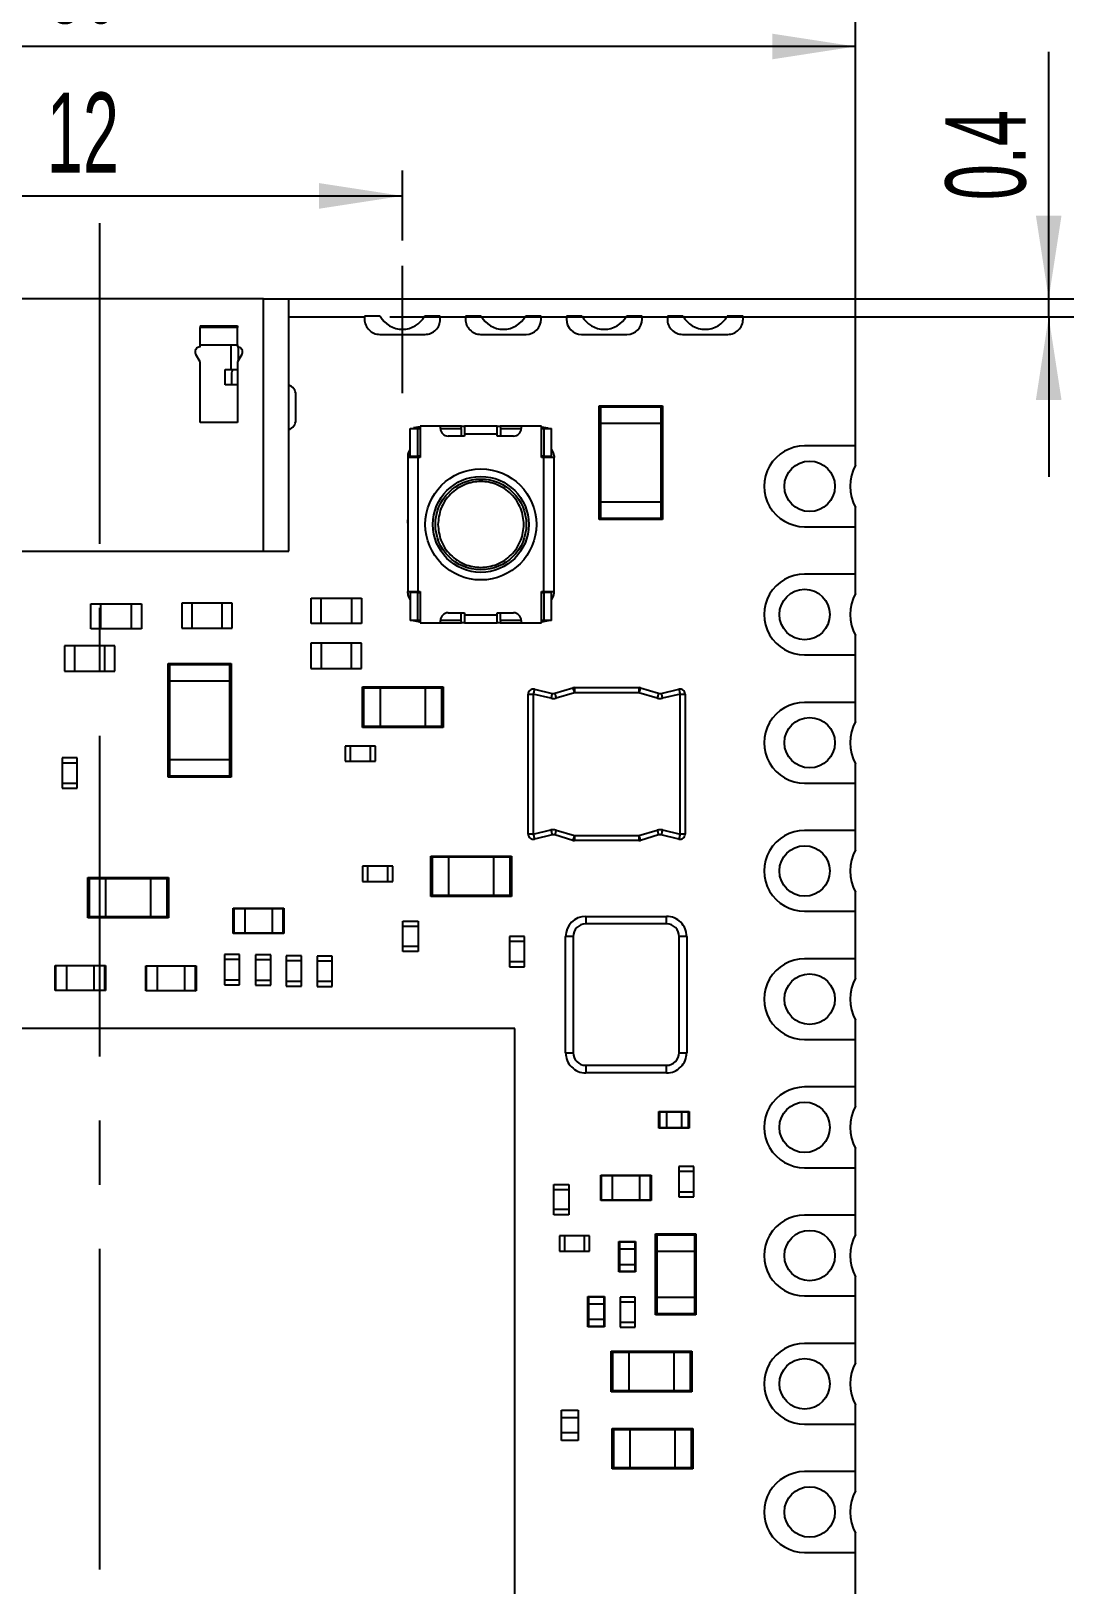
# Model space of a CAD drawing. Extents: x 13 to 282, y 8 to 200.
# Drawn here: x 158.5 to 199.8, y 106.5 to 168.1 of the extents above; entities that cross this region are included whole.
import ezdxf

# ---------------------------------------------------------------- set-up
doc = ezdxf.new("R2010")
doc.units = 0
doc.linetypes.add('CENTERX2', pattern=[20.32, 12.7, -2.54, 2.54, -2.54])
doc.layers.get('0').update_dxf_attribs({"linetype": 'CONTINUOUS'})
doc.styles.add('SLDTEXTSTYLE0', font='TXT', dxfattribs={"width": 0.605})
doc.dimstyles.new('SLDDIMSTYLE0', dxfattribs={"dimtxt": 3.081982, "dimasz": 3.302, "dimexe": 0, "dimexo": 0.0625, "dimgap": 0.770496, "dimtad": 1, "dimdec": 1, "dimlfac": 0.5, "dimrnd": 1e-09, "dimzin": 12, "dimtxsty": 'SLDTEXTSTYLE0', "dimsah": 1, "dimcen": 0.09, "dimazin": 3, "dimtfac": 1, "dimtdec": 1, "dimtofl": 0, "dimtmove": 0, "dimatfit": 3, "dimtolj": 1, "dimtzin": 12})
doc.dimstyles.new('SLDDIMSTYLE1', dxfattribs={"dimtxt": 3.081982, "dimasz": 3.302, "dimexe": 0, "dimexo": 0.0625, "dimgap": 0.770496, "dimtad": 1, "dimdec": 1, "dimlfac": 0.5, "dimrnd": 1e-09, "dimtxsty": 'SLDTEXTSTYLE0', "dimsah": 1, "dimcen": 0.09, "dimazin": 3, "dimtfac": 1, "dimtdec": 1, "dimtmove": 0, "dimatfit": 3, "dimtolj": 1, "dimtzin": 12})

# ---------------------------------------------------------------- blocks, each defined once
blk = doc.blocks.new('_D_1')
at = {"color": 7, "linetype": 'CONTINUOUS'}
for p, q in [((131.266, 152.618), (131.266, 168.444)), ((191.186, 152.618), (191.186, 168.444)), ((191.186, 167.444), (131.266, 167.444))]:
    blk.add_line(p, q, dxfattribs=at)
for points in [[(131.266, 167.444), (134.568, 166.936), (134.568, 167.952)], [(191.186, 167.444), (187.884, 167.952), (187.884, 166.936)]]:
    blk.add_solid(points, dxfattribs=at)
at = {"color": 7, "linetype": 'CONTINUOUS', "insert": (159.134, 171.537), "char_height": 3.175, "attachment_point": 1, "style": 'SLDTEXTSTYLE0'}
blk.add_mtext('30', dxfattribs=at)
blk = doc.blocks.new('_D_2')
at = {"color": 7, "linetype": 'CONTINUOUS'}
for p, q in [((198.841, 157.444), (198.841, 167.233)), ((168.721, 157.444), (199.841, 157.444)), ((198.841, 156.738), (198.841, 157.444)), ((172.726, 156.738), (199.841, 156.738)), ((198.841, 156.738), (198.841, 150.388))]:
    blk.add_line(p, q, dxfattribs=at)
for points in [[(198.841, 157.444), (199.349, 160.746), (198.333, 160.746)], [(198.841, 156.738), (198.333, 153.436), (199.349, 153.436)]]:
    blk.add_solid(points, dxfattribs=at)
at = {"color": 7, "linetype": 'CONTINUOUS', "insert": (194.749, 161.353), "char_height": 3.175, "attachment_point": 1, "rotation": 90, "style": 'SLDTEXTSTYLE0'}
blk.add_mtext('0.4', dxfattribs=at)
blk = doc.blocks.new('_D_5')
at = {"color": 7, "linetype": 'CONTINUOUS'}
for p, q in [((149.226, 159.758), (149.226, 162.524)), ((173.226, 159.758), (173.226, 162.524)), ((149.226, 161.524), (173.226, 161.524))]:
    blk.add_line(p, q, dxfattribs=at)
for points in [[(149.226, 161.524), (152.528, 161.016), (152.528, 162.032)], [(173.226, 161.524), (169.924, 162.032), (169.924, 161.016)]]:
    blk.add_solid(points, dxfattribs=at)
at = {"color": 7, "linetype": 'CONTINUOUS', "insert": (159.134, 165.617), "char_height": 3.175, "attachment_point": 1, "style": 'SLDTEXTSTYLE0'}
blk.add_mtext('12', dxfattribs=at)

msp = doc.modelspace()

# ---------------------------------------------------------------- linework, layer by layer
at = {"color": 7, "linetype": 'CENTERX2'}
for p, q in [((161.226, 160.445), (161.226, 63.798)), ((173.226, 153.708), (173.226, 158.758))]:
    msp.add_line(p, q, dxfattribs=at)
at = {"color": 7, "linetype": 'CONTINUOUS'}
for p, q in [((167.721, 157.444), (154.681, 157.444)), ((167.721, 147.444), (167.721, 157.444)), ((167.721, 157.444), (168.721, 157.444)), ((168.721, 147.444), (168.721, 157.444)), ((168.721, 156.738), (171.726, 156.738)), ((172.349, 156.758), (171.726, 156.758)), ((171.726, 156.758), (171.726, 156.638)), ((174.726, 156.758), (174.103, 156.758)), ((174.726, 156.638), (174.726, 156.758)), ((174.726, 156.738), (175.726, 156.738)), ((176.349, 156.758), (175.726, 156.758)), ((175.726, 156.758), (175.726, 156.638)), ((178.726, 156.758), (178.103, 156.758)), ((178.726, 156.638), (178.726, 156.758)), ((178.726, 156.738), (179.726, 156.738)), ((179.726, 156.758), (179.726, 156.638)), ((180.349, 156.758), (179.726, 156.758)), ((182.726, 156.758), (182.103, 156.758)), ((182.726, 156.638), (182.726, 156.758)), ((182.726, 156.738), (183.726, 156.738)), ((183.726, 156.758), (183.726, 156.638)), ((184.349, 156.758), (183.726, 156.758)), ((186.726, 156.758), (186.103, 156.758)), ((186.726, 156.638), (186.726, 156.758)), ((186.726, 156.738), (191.166, 156.738)), ((191.166, 156.738), (191.166, 151.618)), ((165.211, 156.37), (166.691, 156.37)), ((165.211, 156.37), (165.211, 156.312)), ((166.691, 156.312), (165.211, 156.312)), ((165.211, 155.619), (165.211, 156.312)), ((166.691, 156.37), (166.691, 156.312)), ((166.691, 155.619), (166.691, 156.312)), ((172.326, 156.038), (174.126, 156.038)), ((176.326, 156.038), (178.126, 156.038)), ((180.326, 156.038), (182.126, 156.038)), ((184.326, 156.038), (186.126, 156.038)), ((165.211, 154.944), (165.037, 155.244)), ((165.211, 155.619), (166.691, 155.619)), ((165.211, 155.544), (165.211, 155.619)), ((166.691, 155.619), (166.691, 155.544)), ((166.864, 155.244), (166.691, 154.944)), ((165.211, 152.544), (165.211, 154.944)), ((166.201, 154.044), (166.201, 154.644)), ((166.201, 154.644), (166.432, 154.644)), ((166.432, 154.644), (166.691, 154.644)), ((166.691, 154.944), (166.691, 152.544)), ((166.691, 154.044), (166.201, 154.044)), ((166.446, 154.408), (166.446, 154.044)), ((169.001, 152.644), (169.001, 153.644)), ((181.029, 152.503), (181.029, 153.203)), ((181.079, 153.153), (181.029, 153.203)), ((181.029, 153.203), (183.529, 153.203)), ((181.079, 153.153), (181.079, 152.503)), ((183.479, 153.153), (181.079, 153.153)), ((183.479, 153.153), (183.529, 153.203)), ((183.479, 152.503), (183.479, 153.153)), ((183.529, 153.203), (183.529, 152.503)), ((166.691, 152.544), (165.211, 152.544)), ((173.534, 151.206), (173.534, 152.306)), ((173.534, 152.306), (173.834, 152.306)), ((173.934, 152.378), (173.66, 152.33)), ((173.66, 152.33), (173.664, 152.306)), ((173.834, 151.206), (173.834, 152.306)), ((173.834, 152.306), (173.934, 152.306)), ((173.934, 152.406), (173.934, 151.156)), ((174.734, 152.406), (173.934, 152.406)), ((174.734, 152.306), (174.734, 152.406)), ((175.568, 152.406), (174.734, 152.406)), ((174.734, 152.306), (175.55, 152.306)), ((175.55, 152.306), (175.568, 152.406)), ((175.55, 152.306), (175.55, 152.006)), ((175.568, 152.406), (175.684, 152.406)), ((176.984, 152.406), (175.684, 152.406)), ((175.684, 152.406), (175.684, 152.086)), ((175.684, 152.086), (175.684, 152.006)), ((176.984, 152.086), (175.684, 152.086)), ((176.984, 152.086), (176.984, 152.406)), ((176.984, 152.406), (177.101, 152.406)), ((176.984, 152.006), (176.984, 152.086)), ((177.101, 152.406), (177.118, 152.306)), ((177.934, 152.406), (177.101, 152.406)), ((177.118, 152.306), (177.118, 152.006)), ((177.118, 152.306), (177.934, 152.306)), ((177.934, 152.406), (177.934, 152.306)), ((178.734, 152.406), (177.934, 152.406)), ((178.734, 151.156), (178.734, 152.406)), ((178.734, 152.378), (179.009, 152.33)), ((178.734, 152.306), (178.834, 152.306)), ((178.834, 152.306), (178.834, 151.206)), ((178.834, 152.306), (179.134, 152.306)), ((179.009, 152.33), (179.004, 152.306)), ((179.134, 151.206), (179.134, 152.306)), ((181.029, 149.403), (181.029, 152.503)), ((181.029, 152.503), (181.079, 152.503)), ((181.079, 152.503), (181.079, 149.403)), ((183.479, 152.503), (181.079, 152.503)), ((183.479, 149.403), (183.479, 152.503)), ((183.479, 152.503), (183.529, 152.503)), ((183.529, 152.503), (183.529, 149.403)), ((173.507, 151.454), (173.534, 151.493)), ((175.684, 152.006), (175.034, 152.006)), ((177.634, 152.006), (176.984, 152.006)), ((179.134, 151.493), (179.162, 151.454)), ((191.186, 151.618), (189.166, 151.618)), ((191.186, 150.855), (191.186, 151.618)), ((173.434, 151.224), (173.434, 151.156)), ((173.434, 151.156), (173.434, 145.856)), ((173.834, 151.156), (173.434, 151.156)), ((173.534, 151.206), (173.834, 151.206)), ((173.734, 151.206), (173.734, 151.156)), ((173.934, 151.206), (173.834, 151.206)), ((173.834, 151.206), (173.834, 151.156)), ((173.834, 151.156), (173.834, 145.856)), ((173.934, 151.156), (173.834, 151.156)), ((178.834, 151.206), (178.734, 151.206)), ((178.834, 151.156), (178.734, 151.156)), ((178.834, 151.206), (179.134, 151.206)), ((178.834, 151.206), (178.834, 151.156)), ((178.834, 145.856), (178.834, 151.156)), ((179.234, 151.156), (178.834, 151.156)), ((178.934, 151.156), (178.934, 151.206)), ((179.234, 151.224), (179.234, 151.156)), ((179.234, 145.856), (179.234, 151.156)), ((181.079, 149.403), (181.029, 149.403)), ((181.029, 148.703), (181.029, 149.403)), ((181.079, 149.403), (183.479, 149.403)), ((181.079, 149.403), (181.079, 148.753)), ((183.529, 149.403), (183.479, 149.403)), ((183.479, 148.753), (183.479, 149.403)), ((183.529, 149.403), (183.529, 148.703)), ((191.186, 148.418), (191.186, 149.182)), ((181.029, 148.703), (181.079, 148.753)), ((183.529, 148.703), (181.029, 148.703)), ((181.079, 148.753), (183.479, 148.753)), ((183.529, 148.703), (183.479, 148.753)), ((189.166, 148.418), (191.186, 148.418)), ((191.166, 148.418), (191.166, 146.538)), ((154.681, 147.444), (167.721, 147.444)), ((167.721, 147.444), (168.721, 147.444)), ((191.186, 146.538), (189.166, 146.538)), ((191.186, 145.775), (191.186, 146.538)), ((160.878, 144.366), (160.878, 145.366)), ((160.878, 145.366), (161.278, 145.366)), ((161.278, 144.366), (161.278, 145.366)), ((161.278, 145.366), (162.478, 145.366)), ((162.478, 145.366), (162.478, 144.366)), ((162.478, 145.366), (162.878, 145.366)), ((162.878, 145.366), (162.878, 144.366)), ((164.879, 145.391), (164.479, 145.391)), ((164.479, 145.391), (164.479, 144.391)), ((166.079, 145.391), (164.879, 145.391)), ((164.879, 145.391), (164.879, 144.391)), ((166.079, 144.391), (166.079, 145.391)), ((166.479, 145.391), (166.079, 145.391)), ((166.479, 144.391), (166.479, 145.391)), ((169.603, 144.587), (169.603, 145.587)), ((169.603, 145.587), (170.003, 145.587)), ((170.003, 145.587), (171.203, 145.587)), ((170.003, 144.587), (170.003, 145.587)), ((171.203, 145.587), (171.203, 144.587)), ((171.203, 145.587), (171.603, 145.587)), ((171.603, 145.587), (171.603, 144.587)), ((173.434, 145.856), (173.834, 145.856)), ((173.434, 145.787), (173.434, 145.856)), ((173.534, 145.519), (173.507, 145.558)), ((173.534, 145.806), (173.534, 144.706)), ((173.834, 145.806), (173.534, 145.806)), ((173.734, 145.856), (173.734, 145.806)), ((173.834, 145.856), (173.934, 145.856)), ((173.834, 145.806), (173.834, 145.856)), ((173.834, 144.706), (173.834, 145.806)), ((173.834, 145.806), (173.934, 145.806)), ((173.934, 145.856), (173.934, 144.606)), ((178.734, 145.856), (178.834, 145.856)), ((178.734, 144.606), (178.734, 145.856)), ((178.734, 145.806), (178.834, 145.806)), ((178.834, 145.856), (179.234, 145.856)), ((178.834, 145.806), (178.834, 145.856)), ((178.834, 145.806), (178.834, 144.706)), ((179.134, 145.806), (178.834, 145.806)), ((178.934, 145.806), (178.934, 145.856)), ((179.134, 144.706), (179.134, 145.806)), ((179.162, 145.558), (179.134, 145.519)), ((179.234, 145.787), (179.234, 145.856)), ((173.834, 144.706), (173.534, 144.706)), ((173.66, 144.682), (173.664, 144.706)), ((173.934, 144.633), (173.66, 144.682)), ((173.934, 144.706), (173.834, 144.706)), ((174.734, 144.606), (174.734, 144.706)), ((175.55, 144.706), (174.734, 144.706)), ((175.034, 145.006), (175.684, 145.006)), ((175.55, 144.706), (175.55, 145.006)), ((175.568, 144.606), (175.55, 144.706)), ((175.684, 145.006), (175.684, 144.926)), ((175.684, 144.926), (176.984, 144.926)), ((175.684, 144.926), (175.684, 144.606)), ((176.984, 145.006), (177.634, 145.006)), ((176.984, 144.926), (176.984, 145.006)), ((176.984, 144.606), (176.984, 144.926)), ((177.118, 144.706), (177.101, 144.606)), ((177.118, 144.706), (177.118, 145.006)), ((177.934, 144.706), (177.118, 144.706)), ((177.934, 144.706), (177.934, 144.606)), ((178.834, 144.706), (178.734, 144.706)), ((179.009, 144.682), (178.734, 144.633)), ((179.134, 144.706), (178.834, 144.706)), ((179.009, 144.682), (179.004, 144.706)), ((161.278, 144.366), (160.878, 144.366)), ((162.478, 144.366), (161.278, 144.366)), ((162.878, 144.366), (162.478, 144.366)), ((164.479, 144.391), (164.879, 144.391)), ((164.879, 144.391), (166.079, 144.391)), ((166.079, 144.391), (166.479, 144.391)), ((170.003, 144.587), (169.603, 144.587)), ((171.203, 144.587), (170.003, 144.587)), ((171.603, 144.587), (171.203, 144.587)), ((173.934, 144.606), (174.734, 144.606)), ((174.734, 144.606), (175.568, 144.606)), ((175.684, 144.606), (175.568, 144.606)), ((175.684, 144.606), (176.984, 144.606)), ((177.101, 144.606), (176.984, 144.606)), ((177.101, 144.606), (177.934, 144.606)), ((177.934, 144.606), (178.734, 144.606)), ((191.186, 143.338), (191.186, 144.102)), ((159.827, 143.698), (159.827, 142.698)), ((160.227, 143.698), (159.827, 143.698)), ((160.227, 143.698), (160.227, 142.698)), ((161.427, 143.698), (160.227, 143.698)), ((161.427, 142.698), (161.427, 143.698)), ((161.827, 143.698), (161.427, 143.698)), ((161.827, 142.698), (161.827, 143.698)), ((169.602, 143.804), (169.602, 142.804)), ((170.002, 143.804), (169.602, 143.804)), ((170.002, 143.804), (170.002, 142.804)), ((171.202, 143.804), (170.002, 143.804)), ((171.202, 142.804), (171.202, 143.804)), ((171.602, 143.804), (171.202, 143.804)), ((171.602, 142.804), (171.602, 143.804)), ((163.942, 142.295), (163.942, 142.995)), ((163.992, 142.945), (163.942, 142.995)), ((163.942, 142.995), (166.442, 142.995)), ((163.992, 142.945), (163.992, 142.295)), ((166.392, 142.945), (163.992, 142.945)), ((166.392, 142.945), (166.442, 142.995)), ((166.392, 142.295), (166.392, 142.945)), ((166.442, 142.995), (166.442, 142.295)), ((189.166, 143.338), (191.186, 143.338)), ((191.166, 143.338), (191.166, 141.458)), ((159.827, 142.698), (160.227, 142.698)), ((160.227, 142.698), (161.427, 142.698)), ((161.427, 142.698), (161.827, 142.698)), ((163.942, 139.195), (163.942, 142.295)), ((163.942, 142.295), (163.992, 142.295)), ((163.992, 142.295), (163.992, 139.195)), ((166.392, 142.295), (163.992, 142.295)), ((166.392, 139.195), (166.392, 142.295)), ((166.392, 142.295), (166.442, 142.295)), ((166.442, 142.295), (166.442, 139.195)), ((169.602, 142.804), (170.002, 142.804)), ((170.002, 142.804), (171.202, 142.804)), ((171.202, 142.804), (171.602, 142.804)), ((171.638, 140.467), (171.638, 142.067)), ((171.688, 142.017), (171.638, 142.067)), ((171.638, 142.067), (172.338, 142.067)), ((171.688, 142.017), (171.688, 140.517)), ((172.338, 142.017), (171.688, 142.017)), ((172.338, 142.067), (174.138, 142.067)), ((172.338, 142.017), (172.338, 142.067)), ((174.138, 142.017), (172.338, 142.017)), ((172.338, 142.017), (172.338, 140.517)), ((174.138, 142.067), (174.138, 142.017)), ((174.138, 142.067), (174.838, 142.067)), ((174.138, 140.517), (174.138, 142.017)), ((174.788, 142.017), (174.138, 142.017)), ((174.838, 142.067), (174.788, 142.017)), ((174.788, 140.517), (174.788, 142.017)), ((174.838, 142.067), (174.838, 140.467)), ((178.21, 136.234), (178.21, 141.786)), ((178.21, 141.786), (178.41, 141.786)), ((178.41, 141.786), (178.41, 136.234)), ((179.111, 141.618), (178.41, 141.786)), ((178.457, 141.981), (179.158, 141.813)), ((179.262, 141.816), (179.982, 142.032)), ((180.04, 141.84), (179.319, 141.624)), ((180.04, 142.04), (182.601, 142.04)), ((180.04, 142.04), (180.04, 141.84)), ((182.601, 141.84), (180.04, 141.84)), ((182.601, 142.04), (182.601, 141.84)), ((183.321, 141.624), (182.601, 141.84)), ((182.658, 142.032), (183.379, 141.816)), ((183.483, 141.813), (184.184, 141.981)), ((184.23, 141.786), (183.529, 141.618)), ((184.23, 141.786), (184.43, 141.786)), ((184.23, 136.234), (184.23, 141.786)), ((184.43, 141.786), (184.43, 136.234)), ((191.186, 141.458), (189.166, 141.458)), ((191.186, 140.695), (191.186, 141.458)), ((171.688, 140.517), (171.638, 140.467)), ((172.338, 140.467), (171.638, 140.467)), ((171.688, 140.517), (172.338, 140.517)), ((172.338, 140.517), (174.138, 140.517)), ((172.338, 140.467), (172.338, 140.517)), ((174.138, 140.467), (172.338, 140.467)), ((174.138, 140.517), (174.138, 140.467)), ((174.138, 140.517), (174.788, 140.517)), ((174.838, 140.467), (174.138, 140.467)), ((174.838, 140.467), (174.788, 140.517)), ((159.738, 139.253), (159.738, 139.053)), ((160.338, 139.253), (159.738, 139.253)), ((160.338, 139.053), (160.338, 139.253)), ((163.992, 139.195), (163.942, 139.195)), ((163.942, 138.495), (163.942, 139.195)), ((163.992, 139.195), (166.392, 139.195)), ((163.992, 139.195), (163.992, 138.545)), ((166.442, 139.195), (166.392, 139.195)), ((166.392, 138.545), (166.392, 139.195)), ((166.442, 139.195), (166.442, 138.495)), ((170.958, 139.723), (170.958, 139.123)), ((171.158, 139.723), (170.958, 139.723)), ((171.958, 139.723), (171.158, 139.723)), ((171.158, 139.723), (171.158, 139.123)), ((171.958, 139.123), (171.958, 139.723)), ((172.158, 139.723), (171.958, 139.723)), ((172.158, 139.123), (172.158, 139.723)), ((160.338, 139.053), (159.738, 139.053)), ((159.738, 139.053), (159.738, 138.253)), ((160.338, 138.253), (160.338, 139.053)), ((163.942, 138.495), (163.992, 138.545)), ((163.992, 138.545), (166.392, 138.545)), ((166.442, 138.495), (166.392, 138.545)), ((170.958, 139.123), (171.158, 139.123)), ((171.158, 139.123), (171.958, 139.123)), ((171.958, 139.123), (172.158, 139.123)), ((191.186, 138.258), (191.186, 139.022)), ((159.738, 138.253), (160.338, 138.253)), ((159.738, 138.253), (159.738, 138.053)), ((159.738, 138.053), (160.338, 138.053)), ((160.338, 138.053), (160.338, 138.253)), ((166.442, 138.495), (163.942, 138.495)), ((189.166, 138.258), (191.186, 138.258)), ((191.166, 138.258), (191.166, 136.378)), ((178.41, 136.234), (178.21, 136.234)), ((178.41, 136.234), (179.111, 136.402)), ((179.158, 136.208), (178.457, 136.039)), ((179.982, 135.989), (179.262, 136.205)), ((179.319, 136.396), (180.04, 136.18)), ((180.04, 136.18), (180.04, 135.98)), ((180.04, 136.18), (182.601, 136.18)), ((182.601, 136.18), (183.321, 136.396)), ((182.601, 136.18), (182.601, 135.98)), ((183.379, 136.205), (182.658, 135.989)), ((184.184, 136.039), (183.483, 136.208)), ((183.529, 136.402), (184.23, 136.234)), ((184.43, 136.234), (184.23, 136.234)), ((191.186, 136.378), (189.166, 136.378)), ((191.186, 135.615), (191.186, 136.378)), ((182.601, 135.98), (180.04, 135.98)), ((171.646, 134.963), (171.646, 134.363)), ((171.846, 134.963), (171.646, 134.963)), ((171.846, 134.963), (171.846, 134.363)), ((172.646, 134.963), (171.846, 134.963)), ((172.646, 134.363), (172.646, 134.963)), ((172.846, 134.963), (172.646, 134.963)), ((172.846, 134.363), (172.846, 134.963)), ((174.351, 135.368), (174.401, 135.318)), ((174.351, 135.368), (175.051, 135.368)), ((174.351, 133.768), (174.351, 135.368)), ((174.401, 135.318), (174.401, 133.818)), ((175.051, 135.318), (174.401, 135.318)), ((175.051, 135.368), (176.851, 135.368)), ((175.051, 135.318), (175.051, 135.368)), ((175.051, 135.318), (175.051, 133.818)), ((176.851, 135.318), (175.051, 135.318)), ((176.851, 135.368), (176.851, 135.318)), ((176.851, 135.368), (177.551, 135.368)), ((176.851, 133.818), (176.851, 135.318)), ((177.501, 135.318), (176.851, 135.318)), ((177.501, 135.318), (177.551, 135.368)), ((177.501, 133.818), (177.501, 135.318)), ((177.551, 135.368), (177.551, 133.768)), ((160.758, 132.921), (160.758, 134.521)), ((160.758, 134.521), (160.808, 134.471)), ((160.758, 134.521), (161.458, 134.521)), ((160.808, 134.471), (160.808, 132.971)), ((161.458, 134.471), (160.808, 134.471)), ((161.458, 134.521), (163.258, 134.521)), ((161.458, 134.471), (161.458, 134.521)), ((163.258, 134.471), (161.458, 134.471)), ((161.458, 134.471), (161.458, 132.971)), ((163.258, 134.521), (163.258, 134.471)), ((163.258, 134.521), (163.958, 134.521)), ((163.258, 132.971), (163.258, 134.471)), ((163.908, 134.471), (163.258, 134.471)), ((163.908, 134.471), (163.958, 134.521)), ((163.908, 132.971), (163.908, 134.471)), ((163.958, 134.521), (163.958, 132.921)), ((171.646, 134.363), (171.846, 134.363)), ((171.846, 134.363), (172.646, 134.363)), ((172.646, 134.363), (172.846, 134.363)), ((174.351, 133.768), (174.401, 133.818)), ((175.051, 133.768), (174.351, 133.768)), ((174.401, 133.818), (175.051, 133.818)), ((175.051, 133.818), (176.851, 133.818)), ((175.051, 133.768), (175.051, 133.818)), ((176.851, 133.768), (175.051, 133.768)), ((176.851, 133.818), (176.851, 133.768)), ((176.851, 133.818), (177.501, 133.818)), ((177.551, 133.768), (176.851, 133.768)), ((177.501, 133.818), (177.551, 133.768)), ((191.186, 133.178), (191.186, 133.942)), ((166.524, 132.301), (166.524, 133.301)), ((166.544, 133.281), (166.524, 133.301)), ((166.524, 133.301), (166.974, 133.301)), ((166.544, 133.281), (166.544, 132.321)), ((166.974, 133.281), (166.544, 133.281)), ((166.974, 133.281), (166.974, 133.301)), ((166.974, 133.301), (168.074, 133.301)), ((168.074, 133.281), (166.974, 133.281)), ((166.974, 133.281), (166.974, 132.321)), ((168.074, 133.301), (168.074, 133.281)), ((168.074, 133.301), (168.524, 133.301)), ((168.074, 132.321), (168.074, 133.281)), ((168.504, 133.281), (168.074, 133.281)), ((168.524, 133.301), (168.504, 133.281)), ((168.504, 132.321), (168.504, 133.281)), ((168.524, 133.301), (168.524, 132.301)), ((189.166, 133.178), (191.186, 133.178)), ((191.166, 133.178), (191.166, 131.298)), ((160.758, 132.921), (160.808, 132.971)), ((161.458, 132.921), (160.758, 132.921)), ((160.808, 132.971), (161.458, 132.971)), ((161.458, 132.971), (163.258, 132.971)), ((161.458, 132.921), (161.458, 132.971)), ((163.258, 132.921), (161.458, 132.921)), ((163.258, 132.971), (163.258, 132.921)), ((163.258, 132.971), (163.908, 132.971)), ((163.958, 132.921), (163.258, 132.921)), ((163.908, 132.971), (163.958, 132.921)), ((173.248, 132.586), (173.248, 132.786)), ((173.248, 132.786), (173.848, 132.786)), ((173.248, 132.586), (173.848, 132.586)), ((173.248, 131.786), (173.248, 132.586)), ((173.848, 132.786), (173.848, 132.586)), ((173.848, 132.586), (173.848, 131.786)), ((180.494, 132.977), (180.494, 132.677)), ((180.494, 132.977), (183.694, 132.977)), ((183.694, 132.677), (180.494, 132.677)), ((183.694, 132.677), (183.694, 132.977)), ((166.544, 132.321), (166.524, 132.301)), ((166.974, 132.301), (166.524, 132.301)), ((166.544, 132.321), (166.974, 132.321)), ((166.974, 132.321), (168.074, 132.321)), ((166.974, 132.301), (166.974, 132.321)), ((168.074, 132.301), (166.974, 132.301)), ((168.074, 132.321), (168.074, 132.301)), ((168.074, 132.321), (168.504, 132.321)), ((168.524, 132.301), (168.074, 132.301)), ((168.504, 132.321), (168.524, 132.301)), ((173.848, 131.786), (173.248, 131.786)), ((173.248, 131.586), (173.248, 131.786)), ((173.848, 131.786), (173.848, 131.586)), ((178.066, 132.184), (177.466, 132.184)), ((177.466, 132.184), (177.466, 131.984)), ((178.066, 131.984), (177.466, 131.984)), ((177.466, 131.984), (177.466, 131.184)), ((178.066, 131.984), (178.066, 132.184)), ((178.066, 131.184), (178.066, 131.984)), ((179.994, 132.177), (179.694, 132.177)), ((179.694, 127.577), (179.694, 132.177)), ((179.994, 132.177), (179.994, 127.577)), ((184.494, 132.177), (184.194, 132.177)), ((184.194, 127.577), (184.194, 132.177)), ((184.494, 132.177), (184.494, 127.577)), ((166.175, 131.465), (166.175, 131.265)), ((166.775, 131.465), (166.175, 131.465)), ((166.775, 131.265), (166.175, 131.265)), ((166.175, 131.265), (166.175, 130.465)), ((166.775, 131.265), (166.775, 131.465)), ((166.775, 130.465), (166.775, 131.265)), ((168.005, 131.453), (167.405, 131.453)), ((167.405, 131.453), (167.405, 131.253)), ((168.005, 131.253), (167.405, 131.253)), ((167.405, 131.253), (167.405, 130.453)), ((168.005, 131.253), (168.005, 131.453)), ((168.005, 130.453), (168.005, 131.253)), ((168.622, 131.417), (168.622, 131.217)), ((169.222, 131.417), (168.622, 131.417)), ((168.622, 131.217), (168.622, 130.417)), ((169.222, 131.217), (168.622, 131.217)), ((169.222, 131.217), (169.222, 131.417)), ((169.222, 130.417), (169.222, 131.217)), ((170.441, 131.405), (169.841, 131.405)), ((169.841, 131.405), (169.841, 131.205)), ((169.841, 131.205), (169.841, 130.405)), ((170.441, 131.205), (169.841, 131.205)), ((170.441, 131.205), (170.441, 131.405)), ((170.441, 130.405), (170.441, 131.205)), ((173.848, 131.586), (173.248, 131.586)), ((177.466, 131.184), (178.066, 131.184)), ((177.466, 131.184), (177.466, 130.984)), ((178.066, 130.984), (178.066, 131.184)), ((191.186, 131.298), (189.166, 131.298)), ((191.186, 130.535), (191.186, 131.298)), ((159.476, 131.015), (159.456, 131.035)), ((159.456, 131.035), (159.906, 131.035)), ((159.456, 130.035), (159.456, 131.035)), ((159.476, 131.015), (159.476, 130.055)), ((159.906, 131.015), (159.476, 131.015)), ((159.906, 131.035), (161.006, 131.035)), ((159.906, 131.015), (159.906, 131.035)), ((161.006, 131.015), (159.906, 131.015)), ((159.906, 131.015), (159.906, 130.055)), ((161.006, 131.035), (161.006, 131.015)), ((161.006, 131.035), (161.456, 131.035)), ((161.006, 130.055), (161.006, 131.015)), ((161.436, 131.015), (161.006, 131.015)), ((161.436, 131.015), (161.456, 131.035)), ((161.436, 130.055), (161.436, 131.015)), ((161.456, 131.035), (161.456, 130.035)), ((163.071, 131.004), (163.051, 131.024)), ((163.051, 131.024), (163.501, 131.024)), ((163.051, 130.024), (163.051, 131.024)), ((163.501, 131.004), (163.071, 131.004)), ((163.071, 131.004), (163.071, 130.044)), ((163.501, 131.024), (164.601, 131.024)), ((163.501, 131.004), (163.501, 131.024)), ((163.501, 131.004), (163.501, 130.044)), ((164.601, 131.004), (163.501, 131.004)), ((164.601, 131.024), (164.601, 131.004)), ((164.601, 131.024), (165.051, 131.024)), ((164.601, 130.044), (164.601, 131.004)), ((165.031, 131.004), (164.601, 131.004)), ((165.031, 131.004), (165.051, 131.024)), ((165.031, 130.044), (165.031, 131.004)), ((165.051, 131.024), (165.051, 130.024)), ((177.466, 130.984), (178.066, 130.984)), ((159.456, 130.035), (159.476, 130.055)), ((159.906, 130.035), (159.456, 130.035)), ((159.476, 130.055), (159.906, 130.055)), ((159.906, 130.055), (161.006, 130.055)), ((159.906, 130.035), (159.906, 130.055)), ((161.006, 130.035), (159.906, 130.035)), ((161.006, 130.055), (161.006, 130.035)), ((161.006, 130.055), (161.436, 130.055)), ((161.456, 130.035), (161.006, 130.035)), ((161.436, 130.055), (161.456, 130.035)), ((163.051, 130.024), (163.071, 130.044)), ((163.501, 130.024), (163.051, 130.024)), ((163.071, 130.044), (163.501, 130.044)), ((163.501, 130.044), (164.601, 130.044)), ((163.501, 130.024), (163.501, 130.044)), ((164.601, 130.024), (163.501, 130.024)), ((164.601, 130.044), (164.601, 130.024)), ((164.601, 130.044), (165.031, 130.044)), ((165.051, 130.024), (164.601, 130.024)), ((165.031, 130.044), (165.051, 130.024)), ((166.175, 130.465), (166.775, 130.465)), ((166.175, 130.465), (166.175, 130.265)), ((166.175, 130.265), (166.775, 130.265)), ((166.775, 130.265), (166.775, 130.465)), ((167.405, 130.453), (168.005, 130.453)), ((167.405, 130.453), (167.405, 130.253)), ((167.405, 130.253), (168.005, 130.253)), ((168.005, 130.253), (168.005, 130.453)), ((168.622, 130.417), (169.222, 130.417)), ((168.622, 130.417), (168.622, 130.217)), ((168.622, 130.217), (169.222, 130.217)), ((169.222, 130.217), (169.222, 130.417)), ((169.841, 130.405), (170.441, 130.405)), ((169.841, 130.405), (169.841, 130.205)), ((169.841, 130.205), (170.441, 130.205)), ((170.441, 130.205), (170.441, 130.405)), ((191.186, 128.098), (191.186, 128.862)), ((177.675, 128.539), (149.675, 128.539)), ((177.675, 100.539), (177.675, 128.539)), ((189.166, 128.098), (191.186, 128.098)), ((191.166, 128.098), (191.166, 126.218)), ((179.694, 127.577), (179.994, 127.577)), ((184.194, 127.577), (184.494, 127.577)), ((180.494, 127.077), (180.494, 126.777)), ((180.494, 127.077), (183.694, 127.077)), ((183.694, 126.777), (183.694, 127.077)), ((183.694, 126.777), (180.494, 126.777)), ((191.186, 126.218), (189.166, 126.218)), ((191.186, 125.455), (191.186, 126.218)), ((183.394, 124.583), (183.394, 125.243)), ((183.394, 125.243), (183.419, 125.218)), ((183.394, 125.243), (183.694, 125.243)), ((183.419, 125.218), (183.419, 124.608)), ((183.694, 125.218), (183.419, 125.218)), ((183.694, 125.218), (183.694, 125.243)), ((183.694, 125.243), (184.294, 125.243)), ((183.694, 125.218), (183.694, 124.608)), ((184.294, 125.218), (183.694, 125.218)), ((184.294, 125.243), (184.294, 125.218)), ((184.294, 125.243), (184.594, 125.243)), ((184.294, 124.608), (184.294, 125.218)), ((184.569, 125.218), (184.294, 125.218)), ((184.569, 125.218), (184.594, 125.243)), ((184.569, 124.608), (184.569, 125.218)), ((184.594, 125.243), (184.594, 124.583)), ((183.394, 124.583), (183.419, 124.608)), ((183.694, 124.583), (183.394, 124.583)), ((183.419, 124.608), (183.694, 124.608)), ((183.694, 124.608), (184.294, 124.608)), ((183.694, 124.583), (183.694, 124.608)), ((184.294, 124.583), (183.694, 124.583)), ((184.294, 124.608), (184.294, 124.583)), ((184.294, 124.608), (184.569, 124.608)), ((184.594, 124.583), (184.294, 124.583)), ((184.569, 124.608), (184.594, 124.583)), ((191.186, 123.018), (191.186, 123.782)), ((181.105, 122.703), (181.085, 122.723)), ((181.085, 122.723), (181.535, 122.723)), ((181.085, 121.723), (181.085, 122.723)), ((181.535, 122.703), (181.105, 122.703)), ((181.105, 122.703), (181.105, 121.743)), ((181.535, 122.703), (181.535, 122.723)), ((181.535, 122.723), (182.635, 122.723)), ((182.635, 122.703), (181.535, 122.703)), ((181.535, 122.703), (181.535, 121.743)), ((182.635, 122.723), (182.635, 122.703)), ((182.635, 122.723), (183.085, 122.723)), ((182.635, 121.743), (182.635, 122.703)), ((183.065, 122.703), (182.635, 122.703)), ((183.085, 122.723), (183.065, 122.703)), ((183.065, 121.743), (183.065, 122.703)), ((183.085, 122.723), (183.085, 121.723)), ((184.78, 123.063), (184.18, 123.063)), ((184.18, 123.063), (184.18, 122.863)), ((184.18, 122.863), (184.18, 122.063)), ((184.78, 122.863), (184.18, 122.863)), ((184.78, 122.863), (184.78, 123.063)), ((184.78, 122.063), (184.78, 122.863)), ((189.166, 123.018), (191.186, 123.018)), ((191.166, 123.018), (191.166, 121.138)), ((179.222, 122.158), (179.222, 122.358)), ((179.222, 122.358), (179.822, 122.358)), ((179.222, 121.358), (179.222, 122.158)), ((179.222, 122.158), (179.822, 122.158)), ((179.822, 122.358), (179.822, 122.158)), ((179.822, 122.158), (179.822, 121.358)), ((184.18, 122.063), (184.78, 122.063)), ((184.18, 122.063), (184.18, 121.863)), ((184.78, 121.863), (184.78, 122.063)), ((179.822, 121.358), (179.222, 121.358)), ((179.222, 121.158), (179.222, 121.358)), ((179.822, 121.358), (179.822, 121.158)), ((181.105, 121.743), (181.085, 121.723)), ((181.535, 121.723), (181.085, 121.723)), ((181.105, 121.743), (181.535, 121.743)), ((181.535, 121.743), (182.635, 121.743)), ((181.535, 121.723), (181.535, 121.743)), ((182.635, 121.723), (181.535, 121.723)), ((182.635, 121.743), (182.635, 121.723)), ((182.635, 121.743), (183.065, 121.743)), ((183.085, 121.723), (182.635, 121.723)), ((183.065, 121.743), (183.085, 121.723)), ((184.18, 121.863), (184.78, 121.863)), ((179.822, 121.158), (179.222, 121.158)), ((191.186, 121.138), (189.166, 121.138)), ((191.186, 120.375), (191.186, 121.138)), ((179.647, 120.318), (179.447, 120.318)), ((179.447, 120.318), (179.447, 119.718)), ((179.647, 120.318), (179.647, 119.718)), ((180.446, 120.318), (179.647, 120.318)), ((180.446, 119.718), (180.446, 120.318)), ((180.646, 120.318), (180.446, 120.318)), ((180.646, 119.718), (180.646, 120.318)), ((181.81, 120.091), (182.47, 120.091)), ((181.81, 120.091), (181.835, 120.066)), ((181.81, 119.791), (181.81, 120.091)), ((182.445, 120.066), (181.835, 120.066)), ((181.835, 120.066), (181.835, 119.791)), ((182.47, 120.091), (182.445, 120.066)), ((182.445, 119.791), (182.445, 120.066)), ((182.47, 120.091), (182.47, 119.791)), ((183.312, 120.345), (183.262, 120.395)), ((183.262, 120.395), (184.862, 120.395)), ((183.262, 119.695), (183.262, 120.395)), ((184.812, 120.345), (183.312, 120.345)), ((183.312, 120.345), (183.312, 119.695)), ((184.812, 120.345), (184.862, 120.395)), ((184.812, 119.695), (184.812, 120.345)), ((184.862, 120.395), (184.862, 119.695)), ((179.447, 119.718), (179.647, 119.718)), ((179.647, 119.718), (180.446, 119.718)), ((180.446, 119.718), (180.646, 119.718)), ((181.81, 119.191), (181.81, 119.791)), ((181.81, 119.791), (181.835, 119.791)), ((181.835, 119.791), (181.835, 119.191)), ((182.445, 119.791), (181.835, 119.791)), ((182.445, 119.191), (182.445, 119.791)), ((182.445, 119.791), (182.47, 119.791)), ((182.47, 119.791), (182.47, 119.191)), ((183.262, 117.895), (183.262, 119.695)), ((183.262, 119.695), (183.312, 119.695)), ((183.312, 119.695), (183.312, 117.895)), ((184.812, 119.695), (183.312, 119.695)), ((184.812, 117.895), (184.812, 119.695)), ((184.812, 119.695), (184.862, 119.695)), ((184.862, 119.695), (184.862, 117.895)), ((181.835, 119.191), (181.81, 119.191)), ((181.81, 118.891), (181.81, 119.191)), ((181.835, 118.916), (181.81, 118.891)), ((182.47, 118.891), (181.81, 118.891)), ((181.835, 119.191), (182.445, 119.191)), ((181.835, 119.191), (181.835, 118.916)), ((181.835, 118.916), (182.445, 118.916)), ((182.47, 119.191), (182.445, 119.191)), ((182.445, 118.916), (182.445, 119.191)), ((182.445, 118.916), (182.47, 118.891)), ((182.47, 119.191), (182.47, 118.891)), ((191.186, 117.938), (191.186, 118.702)), ((180.606, 117.893), (180.581, 117.918)), ((180.581, 117.918), (181.241, 117.918)), ((180.581, 117.618), (180.581, 117.918)), ((180.581, 117.018), (180.581, 117.618)), ((180.581, 117.618), (180.606, 117.618)), ((181.216, 117.893), (180.606, 117.893)), ((180.606, 117.893), (180.606, 117.618)), ((180.606, 117.618), (180.606, 117.018)), ((181.216, 117.618), (180.606, 117.618)), ((181.216, 117.893), (181.241, 117.918)), ((181.216, 117.618), (181.216, 117.893)), ((181.216, 117.018), (181.216, 117.618)), ((181.216, 117.618), (181.241, 117.618)), ((181.241, 117.918), (181.241, 117.618)), ((181.241, 117.618), (181.241, 117.018)), ((182.454, 117.896), (181.854, 117.896)), ((181.854, 117.896), (181.854, 117.696)), ((181.854, 117.696), (181.854, 116.896)), ((182.454, 117.696), (181.854, 117.696)), ((182.454, 117.696), (182.454, 117.896)), ((182.454, 116.896), (182.454, 117.696)), ((183.312, 117.895), (183.262, 117.895)), ((183.262, 117.195), (183.262, 117.895)), ((183.312, 117.895), (184.812, 117.895)), ((183.312, 117.895), (183.312, 117.245)), ((184.862, 117.895), (184.812, 117.895)), ((184.812, 117.245), (184.812, 117.895)), ((184.862, 117.895), (184.862, 117.195)), ((189.166, 117.938), (191.186, 117.938)), ((191.166, 117.938), (191.166, 116.058)), ((180.606, 117.018), (180.581, 117.018)), ((180.581, 116.718), (180.581, 117.018)), ((180.606, 117.018), (181.216, 117.018)), ((180.606, 117.018), (180.606, 116.743)), ((181.241, 117.018), (181.216, 117.018)), ((181.216, 116.743), (181.216, 117.018)), ((181.241, 117.018), (181.241, 116.718)), ((183.262, 117.195), (183.312, 117.245)), ((184.862, 117.195), (183.262, 117.195)), ((183.312, 117.245), (184.812, 117.245)), ((184.862, 117.195), (184.812, 117.245)), ((180.581, 116.718), (180.606, 116.743)), ((181.241, 116.718), (180.581, 116.718)), ((180.606, 116.743), (181.216, 116.743)), ((181.241, 116.718), (181.216, 116.743)), ((181.854, 116.896), (182.454, 116.896)), ((181.854, 116.896), (181.854, 116.696)), ((181.854, 116.696), (182.454, 116.696)), ((182.454, 116.696), (182.454, 116.896)), ((181.498, 115.746), (181.548, 115.696)), ((181.498, 115.746), (182.198, 115.746)), ((181.498, 114.146), (181.498, 115.746)), ((182.198, 115.746), (183.998, 115.746)), ((182.198, 115.696), (182.198, 115.746)), ((183.998, 115.746), (183.998, 115.696)), ((183.998, 115.746), (184.698, 115.746)), ((184.648, 115.696), (184.698, 115.746)), ((184.698, 115.746), (184.698, 114.146)), ((191.186, 116.058), (189.166, 116.058)), ((191.186, 115.295), (191.186, 116.058)), ((182.198, 115.696), (181.548, 115.696)), ((181.548, 115.696), (181.548, 114.196)), ((183.998, 115.696), (182.198, 115.696)), ((182.198, 115.696), (182.198, 114.196)), ((183.998, 114.196), (183.998, 115.696)), ((184.648, 115.696), (183.998, 115.696)), ((184.648, 114.196), (184.648, 115.696)), ((181.498, 114.146), (181.548, 114.196)), ((182.198, 114.146), (181.498, 114.146)), ((181.548, 114.196), (182.198, 114.196)), ((182.198, 114.196), (183.998, 114.196)), ((182.198, 114.146), (182.198, 114.196)), ((183.998, 114.146), (182.198, 114.146)), ((183.998, 114.196), (183.998, 114.146)), ((183.998, 114.196), (184.648, 114.196)), ((184.698, 114.146), (183.998, 114.146)), ((184.648, 114.196), (184.698, 114.146)), ((179.533, 113.116), (179.533, 113.416)), ((179.533, 113.416), (180.193, 113.416)), ((180.193, 113.416), (180.193, 113.116)), ((191.186, 112.858), (191.186, 113.622)), ((179.533, 112.516), (179.533, 113.116)), ((179.533, 113.116), (180.193, 113.116)), ((180.193, 113.116), (180.193, 112.516)), ((181.536, 111.089), (181.536, 112.689)), ((181.536, 112.689), (181.586, 112.639)), ((181.536, 112.689), (182.236, 112.689)), ((182.236, 112.689), (184.036, 112.689)), ((182.236, 112.639), (182.236, 112.689)), ((184.036, 112.689), (184.036, 112.639)), ((184.036, 112.689), (184.736, 112.689)), ((184.686, 112.639), (184.736, 112.689)), ((184.736, 112.689), (184.736, 111.089)), ((189.166, 112.858), (191.186, 112.858)), ((191.166, 112.858), (191.166, 110.978)), ((180.193, 112.516), (179.533, 112.516)), ((179.533, 112.216), (179.533, 112.516)), ((180.193, 112.216), (179.533, 112.216)), ((180.193, 112.516), (180.193, 112.216)), ((181.586, 112.639), (181.586, 111.139)), ((182.236, 112.639), (181.586, 112.639)), ((184.036, 112.639), (182.236, 112.639)), ((182.236, 112.639), (182.236, 111.139)), ((184.036, 111.139), (184.036, 112.639)), ((184.686, 112.639), (184.036, 112.639)), ((184.686, 111.139), (184.686, 112.639)), ((181.536, 111.089), (181.586, 111.139)), ((182.236, 111.089), (181.536, 111.089)), ((181.586, 111.139), (182.236, 111.139)), ((182.236, 111.139), (184.036, 111.139)), ((182.236, 111.089), (182.236, 111.139)), ((184.036, 111.089), (182.236, 111.089)), ((184.036, 111.139), (184.036, 111.089)), ((184.036, 111.139), (184.686, 111.139)), ((184.736, 111.089), (184.036, 111.089)), ((184.686, 111.139), (184.736, 111.089)), ((191.186, 110.978), (189.166, 110.978)), ((191.186, 110.215), (191.186, 110.978)), ((191.186, 107.778), (191.186, 108.542)), ((189.166, 107.778), (191.186, 107.778)), ((191.166, 107.778), (191.166, 105.898))]:
    msp.add_line(p, q, dxfattribs=at)
at = {"color": 8, "linetype": 'CONTINUOUS'}
for p, q in [((166.432, 154.644), (166.432, 155.619)), ((166.718, 155.542), (166.718, 154.992))]:
    msp.add_line(p, q, dxfattribs=at)
at = {"color": 7, "linetype": 'CONTINUOUS', "flags": 128}
for points in [[(173.434, 148.714), (173.43, 148.669), (173.434, 148.443)], [(178.457, 141.981), (178.456, 141.977), (178.453, 141.966), (178.449, 141.948), (178.443, 141.924), (178.436, 141.895), (178.428, 141.861), (178.419, 141.824), (178.41, 141.786)], [(179.158, 141.813), (179.157, 141.809), (179.154, 141.798), (179.15, 141.78), (179.144, 141.756), (179.137, 141.726), (179.129, 141.693), (179.12, 141.656), (179.111, 141.618)], [(179.262, 141.816), (179.263, 141.812), (179.266, 141.801), (179.272, 141.783), (179.279, 141.76), (179.287, 141.731), (179.297, 141.697), (179.308, 141.661), (179.319, 141.624)], [(179.982, 142.032), (179.983, 142.028), (179.986, 142.017), (179.992, 141.999), (179.999, 141.976), (180.008, 141.947), (180.018, 141.913), (180.028, 141.878), (180.04, 141.84)], [(182.658, 142.032), (182.657, 142.028), (182.654, 142.017), (182.649, 141.999), (182.641, 141.976), (182.633, 141.947), (182.623, 141.913), (182.612, 141.878), (182.601, 141.84)], [(183.379, 141.816), (183.377, 141.812), (183.374, 141.801), (183.369, 141.783), (183.362, 141.76), (183.353, 141.731), (183.343, 141.697), (183.332, 141.661), (183.321, 141.624)], [(183.483, 141.813), (183.484, 141.809), (183.486, 141.798), (183.491, 141.78), (183.496, 141.756), (183.503, 141.726), (183.511, 141.693), (183.52, 141.656), (183.529, 141.618)], [(184.184, 141.981), (184.184, 141.977), (184.187, 141.966), (184.191, 141.948), (184.197, 141.924), (184.204, 141.895), (184.212, 141.861), (184.221, 141.824), (184.23, 141.786)], [(178.41, 136.234), (178.419, 136.196), (178.428, 136.159), (178.436, 136.126), (178.443, 136.096), (178.449, 136.072), (178.453, 136.054), (178.456, 136.043), (178.457, 136.039)], [(179.111, 136.402), (179.12, 136.364), (179.129, 136.328), (179.137, 136.294), (179.144, 136.265), (179.15, 136.24), (179.154, 136.222), (179.157, 136.211), (179.158, 136.208)], [(179.319, 136.396), (179.308, 136.359), (179.297, 136.323), (179.287, 136.29), (179.279, 136.261), (179.272, 136.237), (179.266, 136.219), (179.263, 136.208), (179.262, 136.205)], [(180.04, 136.18), (180.028, 136.143), (180.018, 136.107), (180.008, 136.074), (179.999, 136.045), (179.992, 136.021), (179.986, 136.003), (179.983, 135.992), (179.982, 135.989)], [(182.601, 136.18), (182.612, 136.143), (182.623, 136.107), (182.633, 136.074), (182.641, 136.045), (182.649, 136.021), (182.654, 136.003), (182.657, 135.992), (182.658, 135.989)], [(183.321, 136.396), (183.332, 136.359), (183.343, 136.323), (183.353, 136.29), (183.362, 136.261), (183.369, 136.237), (183.374, 136.219), (183.377, 136.208), (183.379, 136.205)], [(183.529, 136.402), (183.52, 136.364), (183.511, 136.328), (183.503, 136.294), (183.496, 136.265), (183.491, 136.24), (183.486, 136.222), (183.484, 136.211), (183.483, 136.208)], [(184.23, 136.234), (184.221, 136.196), (184.212, 136.159), (184.204, 136.126), (184.197, 136.096), (184.191, 136.072), (184.187, 136.054), (184.184, 136.043), (184.184, 136.039)]]:
    msp.add_lwpolyline(points, dxfattribs=at)
at = {"color": 7, "linetype": 'CONTINUOUS'}
for centre, radius in [((189.366, 150.018), 1), ((176.334, 148.506), 2.2), ((176.334, 148.506), 1.9), ((176.334, 148.506), 1.8), ((189.166, 144.938), 1), ((189.366, 139.858), 1), ((189.166, 134.778), 1), ((189.366, 129.698), 1), ((189.166, 124.618), 1), ((189.366, 119.538), 1), ((189.166, 114.458), 1), ((189.366, 109.378), 1)]:
    msp.add_circle(centre, radius, dxfattribs=at)
for centre, radius, start, end in [((172.326, 156.638), 0.6, 179.99982, 269.99994), ((173.226, 157.238), 1, 208.68536, 331.31458), ((174.126, 156.638), 0.6, 270.00002, 0.00008), ((176.326, 156.638), 0.6, 179.99982, 269.99988), ((177.226, 157.238), 1, 208.6854, 331.31454), ((178.126, 156.638), 0.6, 270.00009, 0.00008), ((180.326, 156.638), 0.6, 180, 270), ((181.226, 157.238), 1, 208.6854, 331.3146), ((182.126, 156.638), 0.6, 270.00015, 0.00008), ((184.326, 156.638), 0.6, 179.99982, 270.00011), ((185.226, 157.238), 1, 208.68548, 331.31446), ((186.126, 156.638), 0.6, 269.99986, 0.00008), ((165.211, 155.344), 0.2, 90.00022, 209.9988), ((166.691, 155.344), 0.2, 329.99959, 90.00074), ((168.601, 153.644), 0.4, 0.00021, 72.54239), ((168.601, 152.644), 0.4, 287.45761, 359.99992), ((175.034, 152.306), 0.3, 180.00013, 269.99974), ((177.634, 152.306), 0.3, 269.99968, 359.99967), ((173.834, 151.224), 0.4, 145, 180), ((178.834, 151.224), 0.4, 0, 35), ((189.164, 150.018), 1.6, 89.93849, 270.06147), ((192.666, 150.018), 1.7, 150.5271, 209.47299), ((189.164, 144.938), 1.6, 89.93163, 270.06833), ((173.834, 145.787), 0.4, 180, 215), ((178.834, 145.787), 0.4, 325, 0), ((192.666, 144.938), 1.7, 150.52709, 209.47299), ((175.034, 144.706), 0.3, 90.00019, 180.00046), ((177.634, 144.706), 0.3, 359.99949, 89.99993), ((178.41, 141.786), 0.2, 76.5046, 179.99912), ((179.204, 142.007), 0.4, 256.50377, 286.69874), ((179.204, 142.007), 0.2, 256.50451, 286.69962), ((180.04, 141.84), 0.2, 89.9972, 106.69688), ((182.601, 141.84), 0.2, 73.29907, 89.99829), ((183.436, 142.007), 0.4, 253.30183, 283.49666), ((183.436, 142.007), 0.2, 253.30072, 283.49529), ((184.23, 141.786), 0.2, 359.9998, 103.49614), ((189.164, 139.858), 1.6, 89.9254, 270.07456), ((192.666, 139.858), 1.7, 150.52708, 209.473), ((178.41, 136.234), 0.2, 180.00031, 283.49584), ((179.204, 136.013), 0.4, 73.30134, 103.49633), ((179.204, 136.013), 0.2, 73.29973, 103.49462), ((183.436, 136.013), 0.4, 76.50327, 106.69838), ((183.436, 136.013), 0.2, 76.50351, 106.6989), ((184.23, 136.234), 0.2, 256.5038, 359.99975), ((189.164, 134.778), 1.6, 89.91965, 270.08031), ((180.04, 136.18), 0.2, 253.3006, 269.99946), ((182.601, 136.18), 0.2, 269.99897, 286.69841), ((192.666, 134.778), 1.7, 150.52707, 209.47301), ((180.494, 132.177), 0.8, 90.00011, 179.99973), ((180.494, 132.177), 0.5, 90.00018, 179.99985), ((183.694, 132.177), 0.8, 359.99983, 89.99993), ((183.694, 132.177), 0.5, 359.99973, 90.00016), ((189.163, 129.698), 1.6, 89.91429, 270.08567), ((192.666, 129.698), 1.7, 150.52706, 209.47302), ((180.494, 127.577), 0.8, 179.99988, 270.00002), ((180.494, 127.577), 0.5, 179.9998, 269.99987), ((183.694, 127.577), 0.5, 270.00005, 359.99992), ((183.694, 127.577), 0.8, 270.00003, 0.00005), ((189.165, 124.618), 1.6, 89.9757, 270.02426), ((192.666, 124.618), 1.7, 150.52713, 209.47296), ((189.165, 119.538), 1.6, 89.96151, 270.03845), ((192.666, 119.538), 1.7, 150.52712, 209.47296), ((189.164, 114.458), 1.6, 89.9513, 270.04866), ((192.666, 114.458), 1.7, 150.52711, 209.47297), ((189.164, 109.378), 1.6, 89.94288, 270.05708), ((192.666, 109.378), 1.7, 150.5271, 209.47298)]:
    msp.add_arc(centre, radius, start, end, dxfattribs=at)
for points, knots in [([(166.506, 154.644), (166.49, 154.612), (166.452, 154.538), (166.448, 154.455), (166.446, 154.408)], [0, 0, 0, 0, 0.436141, 1, 1, 1, 1]), ([(174.634, 148.506), (174.657, 148.72), (174.692, 149.05), (174.904, 149.446), (175.124, 149.716), (175.394, 149.937), (175.791, 150.142), (176.334, 150.247), (176.878, 150.142), (177.275, 149.937), (177.545, 149.716), (177.766, 149.446), (177.971, 149.05), (178.076, 148.506), (177.971, 147.962), (177.766, 147.566), (177.544, 147.295), (177.274, 147.074), (176.878, 146.87), (176.334, 146.765), (175.79, 146.87), (175.394, 147.075), (175.124, 147.296), (174.904, 147.566), (174.692, 147.962), (174.657, 148.292), (174.634, 148.506)], [0, 0, 0, 0, 0.059861, 0.09248, 0.125, 0.157619, 0.190139, 0.25, 0.309861, 0.342481, 0.375, 0.40762, 0.440139, 0.5, 0.55986, 0.592481, 0.625, 0.65762, 0.690139, 0.75, 0.809861, 0.842481, 0.875, 0.90762, 0.940139, 1, 1, 1, 1])]:
    msp.add_open_spline(points, degree=3, knots=knots, dxfattribs=at)

# ---------------------------------------------------------------- dimensions: what is measured, and where the dimension line sits
for base, p1, p2, picture, middle in [((131.266, 167.444), (191.186, 151.618), (131.266, 151.618), '_D_1', (161.486, 167.444)), ((173.226, 161.524), (149.226, 158.758), (173.226, 158.758), '_D_5', (161.486, 161.524))]:
    dim = msp.add_linear_dim(base=base, p1=p1, p2=p2, dimstyle='SLDDIMSTYLE0', dxfattribs=at)
    dim.commit()
    dim.dimension.update_dxf_attribs({"geometry": picture, "text_midpoint": middle, "dimtype": 160})
dim = msp.add_linear_dim(base=(198.841, 157.444), p1=(171.726, 156.738), p2=(167.721, 157.444), angle=90, dimstyle='SLDDIMSTYLE1', dxfattribs=at)
dim.commit()
dim.dimension.update_dxf_attribs({"geometry": '_D_2', "text_midpoint": (198.841, 164.293), "dimtype": 160})

doc.saveas('drawing.dxf')
